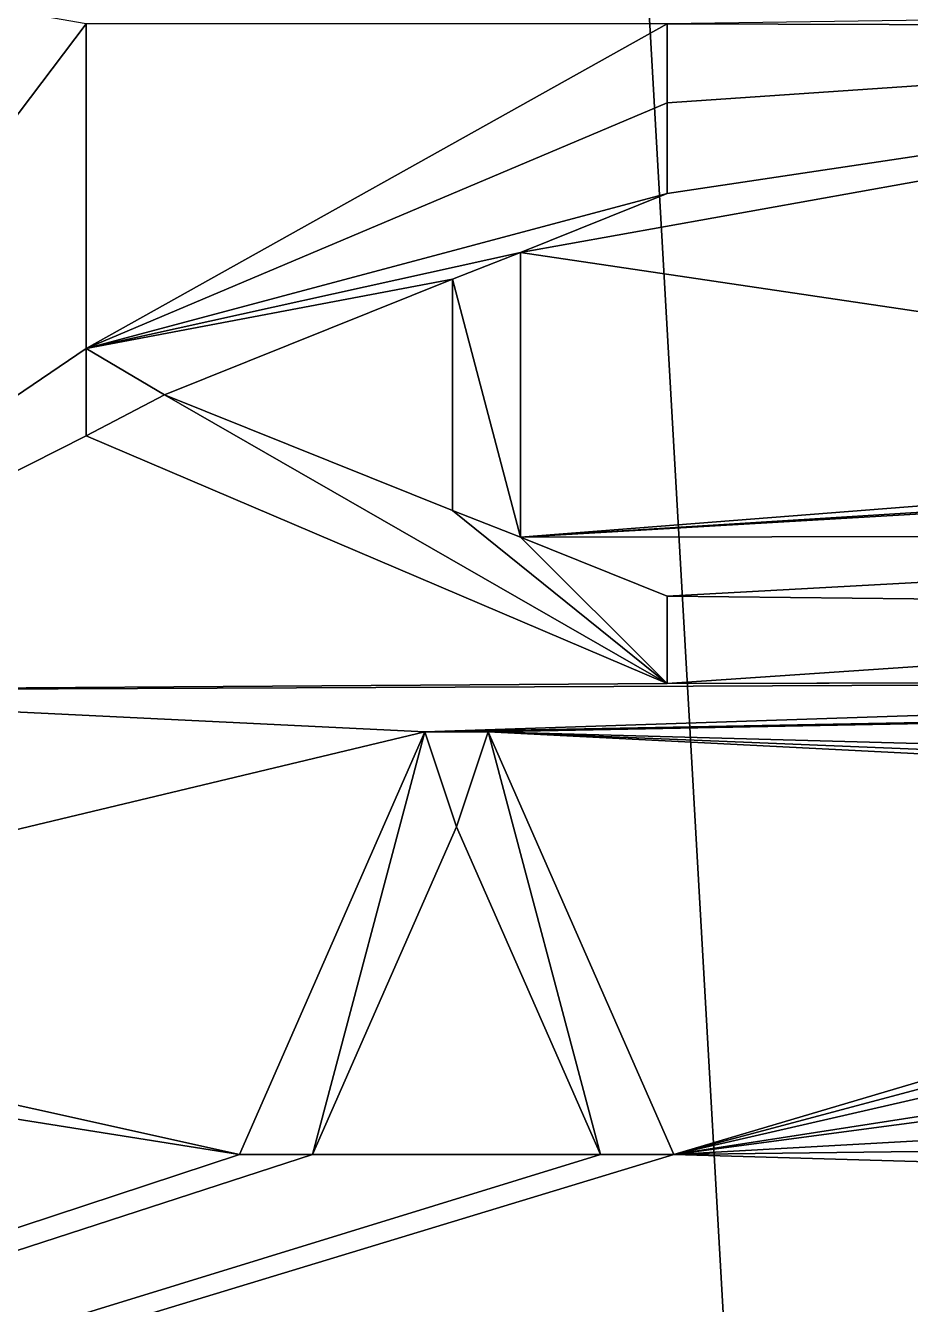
# Model space of a CAD drawing. Header units: millimetres. Extents: x -228 to 228, y -204 to 237.
# Drawn here: x -31.412 to -29.355, y 16.61 to 19.583 of the extents above; entities that cross this region are included whole.
import ezdxf

# ---------------------------------------------------------------- set-up
doc = ezdxf.new("R2010")
doc.units = ezdxf.units.MM
doc.header["$LTSCALE"] = 127.314815
for name, color, linetype in [('4337', 7, 'CONTINUOUS'), ('4338', 7, 'CONTINUOUS'), ('4639', 7, 'CONTINUOUS'), ('4640', 7, 'CONTINUOUS'), ('4646', 7, 'CONTINUOUS'), ('4680', 7, 'CONTINUOUS'), ('4681', 7, 'CONTINUOUS'), ('4682', 7, 'CONTINUOUS'), ('4683', 7, 'CONTINUOUS'), ('4684', 7, 'CONTINUOUS'), ('4685', 7, 'CONTINUOUS'), ('4686', 7, 'CONTINUOUS'), ('4687', 7, 'CONTINUOUS'), ('4688', 7, 'CONTINUOUS'), ('4689', 7, 'CONTINUOUS'), ('4690', 7, 'CONTINUOUS'), ('4691', 7, 'CONTINUOUS'), ('4692', 7, 'CONTINUOUS'), ('4693', 7, 'CONTINUOUS'), ('4694', 7, 'CONTINUOUS'), ('4695', 7, 'CONTINUOUS'), ('4696', 7, 'CONTINUOUS'), ('4697', 7, 'CONTINUOUS'), ('6193', 7, 'CONTINUOUS'), ('6301', 7, 'CONTINUOUS'), ('6310', 7, 'CONTINUOUS')]:
    doc.layers.add(name, color=color, linetype=linetype)

msp = doc.modelspace()

# ---------------------------------------------------------------- linework, layer by layer
at = {"layer": '4337', "color": 6, "linetype": 'Continuous'}
for points in [[(-30.5255, 29.5033, 1038.99), (-29.3001, 38.5788, 1038.99), (-29, 2.7124, 1038.99), (-30.5255, 29.5033, 1038.99)], [(-32.5562, 27.9678, 1038.99), (-30.5255, 29.5033, 1038.99), (-44.663, 2.7124, 1038.99), (-32.5562, 27.9678, 1038.99)], [(-44.663, 2.7124, 1038.99), (-30.5255, 29.5033, 1038.99), (-29, 2.7124, 1038.99), (-44.663, 2.7124, 1038.99)]]:
    msp.add_3dface(points, dxfattribs=at)
at = {"layer": '4338', "color": 6, "linetype": 'Continuous'}
for points in [[(-30.06, 30.2289, 1040.99), (-19.925, 19.3605, 1040.99), (-21.983, 30.1516, 1040.99), (-30.06, 30.2289, 1040.99)], [(-32.4448, 19.7917, 1040.99), (-32.4426, 18.0362, 1040.99), (-31.2707, 19.5869, 1040.99), (-32.4448, 19.7917, 1040.99)], [(-26.479, 19.635, 1040.99), (-29.9207, 19.5869, 1040.99), (-27.3407, 19.5788, 1040.99), (-26.479, 19.635, 1040.99)], [(-32.4426, 18.0362, 1040.99), (-31.2707, 18.8326, 1040.99), (-31.2707, 19.5869, 1040.99), (-32.4426, 18.0362, 1040.99)], [(-31.2707, 18.8326, 1040.99), (-29.9207, 19.4032, 1040.99), (-29.9207, 19.5869, 1040.99), (-31.2707, 18.8326, 1040.99)], [(-31.2707, 18.8326, 1040.99), (-29.9207, 19.5869, 1040.99), (-31.2707, 19.5869, 1040.99), (-31.2707, 18.8326, 1040.99)], [(-29.9207, 19.1923, 1040.99), (-30.2611, 19.055, 1040.99), (-27.3407, 19.5788, 1040.99), (-29.9207, 19.1923, 1040.99)], [(-27.3407, 19.5788, 1040.99), (-30.2611, 19.055, 1040.99), (-27.3407, 18.6225, 1040.99), (-27.3407, 19.5788, 1040.99)], [(-29.9207, 19.5869, 1040.99), (-29.9207, 19.4032, 1040.99), (-27.3407, 19.5788, 1040.99), (-29.9207, 19.5869, 1040.99)], [(-29.9207, 19.4032, 1040.99), (-29.9207, 19.1923, 1040.99), (-27.3407, 19.5788, 1040.99), (-29.9207, 19.4032, 1040.99)], [(-30.2611, 19.055, 1040.99), (-30.2611, 18.3936, 1040.99), (-27.3407, 18.6225, 1040.99), (-30.2611, 19.055, 1040.99)], [(-30.4197, 18.4554, 1040.99), (-30.4197, 18.9931, 1040.99), (-31.0889, 18.7243, 1040.99), (-30.4197, 18.4554, 1040.99)], [(-31.2707, 18.8326, 1040.99), (-32.4426, 18.0362, 1040.99), (-31.2707, 18.6295, 1040.99), (-31.2707, 18.8326, 1040.99)], [(-32.4426, 18.0362, 1040.99), (-29.9207, 18.0532, 1040.99), (-31.2707, 18.6295, 1040.99), (-32.4426, 18.0362, 1040.99)], [(-30.2611, 18.3936, 1040.99), (-27.3407, 18.3975, 1040.99), (-26.3354, 18.6225, 1040.99), (-30.2611, 18.3936, 1040.99)], [(-30.2611, 18.3936, 1040.99), (-26.3354, 18.6225, 1040.99), (-26.5939, 18.6225, 1040.99), (-30.2611, 18.3936, 1040.99)], [(-27.3407, 18.6225, 1040.99), (-30.2611, 18.3936, 1040.99), (-26.5939, 18.6225, 1040.99), (-27.3407, 18.6225, 1040.99)], [(-30.2611, 18.3936, 1040.99), (-29.9207, 18.2562, 1040.99), (-27.3407, 18.3975, 1040.99), (-30.2611, 18.3936, 1040.99)], [(-27.3407, 18.3975, 1040.99), (-29.9207, 18.2562, 1040.99), (-27.3407, 18.2288, 1040.99), (-27.3407, 18.3975, 1040.99)], [(-29.9207, 18.2562, 1040.99), (-29.9207, 18.0532, 1040.99), (-27.3407, 18.2288, 1040.99), (-29.9207, 18.2562, 1040.99)], [(-27.3407, 18.2288, 1040.99), (-29.9207, 18.0532, 1040.99), (-27.1396, 18.06, 1040.99), (-27.3407, 18.2288, 1040.99)], [(-30.4835, 17.941, 1040.99), (-30.3365, 17.941, 1040.99), (-20.9561, 18.1201, 1040.99), (-30.4835, 17.941, 1040.99)], [(-26.9098, 18.06, 1040.99), (-30.4835, 17.941, 1040.99), (-20.9561, 18.1201, 1040.99), (-26.9098, 18.06, 1040.99)], [(-30.3365, 17.941, 1040.99), (-26.4215, 17.835, 1040.99), (-20.9561, 18.1201, 1040.99), (-30.3365, 17.941, 1040.99)], [(-32.4426, 18.0362, 1040.99), (-30.4835, 17.941, 1040.99), (-26.9098, 18.06, 1040.99), (-32.4426, 18.0362, 1040.99)], [(-29.9207, 18.0532, 1040.99), (-32.4426, 18.0362, 1040.99), (-26.9098, 18.06, 1040.99), (-29.9207, 18.0532, 1040.99)], [(-27.1396, 18.06, 1040.99), (-29.9207, 18.0532, 1040.99), (-26.9098, 18.06, 1040.99), (-27.1396, 18.06, 1040.99)], [(-32.4426, 18.0362, 1040.99), (-32.8197, 17.3817, 1040.99), (-30.4835, 17.941, 1040.99), (-32.4426, 18.0362, 1040.99)], [(-30.4835, 17.941, 1040.99), (-32.8197, 17.3817, 1040.99), (-30.9148, 16.9585, 1040.99), (-30.4835, 17.941, 1040.99)], [(-30.3365, 17.941, 1040.99), (-29.9052, 16.9585, 1040.99), (-27.1396, 17.7788, 1040.99), (-30.3365, 17.941, 1040.99)], [(-26.4215, 17.835, 1040.99), (-30.3365, 17.941, 1040.99), (-27.0247, 17.8069, 1040.99), (-26.4215, 17.835, 1040.99)], [(-27.0247, 17.8069, 1040.99), (-30.3365, 17.941, 1040.99), (-27.1396, 17.7788, 1040.99), (-27.0247, 17.8069, 1040.99)], [(-27.1396, 17.7788, 1040.99), (-29.9052, 16.9585, 1040.99), (-27.2545, 17.6663, 1040.99), (-27.1396, 17.7788, 1040.99)], [(-30.41, 17.7205, 1040.99), (-30.7446, 16.9585, 1040.99), (-30.0754, 16.9585, 1040.99), (-30.41, 17.7205, 1040.99)], [(-27.2545, 17.6663, 1040.99), (-29.9052, 16.9585, 1040.99), (-27.312, 17.5538, 1040.99), (-27.2545, 17.6663, 1040.99)], [(-27.312, 17.5538, 1040.99), (-29.9052, 16.9585, 1040.99), (-27.3407, 17.3569, 1040.99), (-27.312, 17.5538, 1040.99)], [(-20.9378, 17.459, 1040.99), (-26.3066, 16.8225, 1040.99), (-42.7955, 13.0402, 1040.99), (-20.9378, 17.459, 1040.99)], [(-24.5646, 11.8233, 1040.99), (-20.9378, 17.459, 1040.99), (-42.7955, 13.0402, 1040.99), (-24.5646, 11.8233, 1040.99)], [(-30.9148, 16.9585, 1040.99), (-33.5751, 17.3814, 1040.99), (-42.7955, 13.0402, 1040.99), (-30.9148, 16.9585, 1040.99)], [(-32.8197, 17.3817, 1040.99), (-33.5751, 17.3814, 1040.99), (-30.9148, 16.9585, 1040.99), (-32.8197, 17.3817, 1040.99)], [(-27.3407, 17.3569, 1040.99), (-29.9052, 16.9585, 1040.99), (-27.3407, 17.3007, 1040.99), (-27.3407, 17.3569, 1040.99)], [(-27.3407, 17.3007, 1040.99), (-29.9052, 16.9585, 1040.99), (-27.312, 17.1038, 1040.99), (-27.3407, 17.3007, 1040.99)], [(-27.312, 17.1038, 1040.99), (-29.9052, 16.9585, 1040.99), (-27.2545, 16.9913, 1040.99), (-27.312, 17.1038, 1040.99)], [(-27.2545, 16.9913, 1040.99), (-29.9052, 16.9585, 1040.99), (-27.1396, 16.8788, 1040.99), (-27.2545, 16.9913, 1040.99)], [(-29.9052, 16.9585, 1040.99), (-30.0754, 16.9585, 1040.99), (-42.7955, 13.0402, 1040.99), (-29.9052, 16.9585, 1040.99)], [(-27.1396, 16.8788, 1040.99), (-29.9052, 16.9585, 1040.99), (-42.7955, 13.0402, 1040.99), (-27.1396, 16.8788, 1040.99)], [(-30.7446, 16.9585, 1040.99), (-30.9148, 16.9585, 1040.99), (-42.7955, 13.0402, 1040.99), (-30.7446, 16.9585, 1040.99)], [(-30.0754, 16.9585, 1040.99), (-30.7446, 16.9585, 1040.99), (-42.7955, 13.0402, 1040.99), (-30.0754, 16.9585, 1040.99)], [(-27.0247, 16.8507, 1040.99), (-27.1396, 16.8788, 1040.99), (-42.7955, 13.0402, 1040.99), (-27.0247, 16.8507, 1040.99)], [(-26.3066, 16.8225, 1040.99), (-27.0247, 16.8507, 1040.99), (-42.7955, 13.0402, 1040.99), (-26.3066, 16.8225, 1040.99)]]:
    msp.add_3dface(points, dxfattribs=at)
at = {"layer": '4639', "color": 6, "linetype": 'Continuous'}
msp.add_3dface([(-19.925, 19.3605, 1040.99), (-30.06, 30.2289, 1040.99), (-21.8981, 21.1981, 1051.862), (-19.925, 19.3605, 1040.99)], dxfattribs=at)
at = {"layer": '4640', "color": 6, "linetype": 'Continuous'}
for points in [[(-25.814, 23.5727, 1050.49), (-30.6636, 28.6466, 1045.5393), (-20.7914, 18.1245, 1048.0645), (-25.814, 23.5727, 1050.49)], [(-30.6636, 28.6466, 1045.5393), (-26.1343, 23.6756, 1041.09), (-20.7914, 18.1245, 1048.0645), (-30.6636, 28.6466, 1045.5393)]]:
    msp.add_3dface(points, dxfattribs=at)
at = {"layer": '4646', "color": 6, "linetype": 'Continuous'}
for points in [[(-29.9207, 19.4032, 1041.09), (-31.2707, 18.8326, 1041.09), (-29.9207, 19.1923, 1041.09), (-29.9207, 19.4032, 1041.09)], [(-29.9207, 19.1923, 1041.09), (-31.2707, 18.8326, 1041.09), (-30.2611, 19.055, 1041.09), (-29.9207, 19.1923, 1041.09)], [(-30.2611, 19.055, 1041.09), (-31.2707, 18.8326, 1041.09), (-30.4197, 18.9931, 1041.09), (-30.2611, 19.055, 1041.09)], [(-30.2611, 18.3936, 1041.09), (-30.2611, 19.055, 1041.09), (-30.4197, 18.9931, 1041.09), (-30.2611, 18.3936, 1041.09)], [(-30.4197, 18.9931, 1041.09), (-31.2707, 18.8326, 1041.09), (-31.0889, 18.7243, 1041.09), (-30.4197, 18.9931, 1041.09)], [(-30.2611, 18.3936, 1041.09), (-30.4197, 18.9931, 1041.09), (-30.4197, 18.4554, 1041.09), (-30.2611, 18.3936, 1041.09)], [(-31.2707, 18.8326, 1041.09), (-31.2707, 18.6295, 1041.09), (-31.0889, 18.7243, 1041.09), (-31.2707, 18.8326, 1041.09)], [(-31.2707, 18.6295, 1041.09), (-29.9207, 18.0532, 1041.09), (-31.0889, 18.7243, 1041.09), (-31.2707, 18.6295, 1041.09)], [(-31.0889, 18.7243, 1041.09), (-29.9207, 18.0532, 1041.09), (-30.4197, 18.4554, 1041.09), (-31.0889, 18.7243, 1041.09)], [(-29.9207, 18.0532, 1041.09), (-30.2611, 18.3936, 1041.09), (-30.4197, 18.4554, 1041.09), (-29.9207, 18.0532, 1041.09)], [(-30.2611, 18.3936, 1041.09), (-29.9207, 18.0532, 1041.09), (-29.9207, 18.2562, 1041.09), (-30.2611, 18.3936, 1041.09)], [(-30.9148, 16.9585, 1041.09), (-30.7446, 16.9585, 1041.09), (-30.4835, 17.941, 1041.09), (-30.9148, 16.9585, 1041.09)], [(-30.7446, 16.9585, 1041.09), (-30.41, 17.7205, 1041.09), (-30.4835, 17.941, 1041.09), (-30.7446, 16.9585, 1041.09)], [(-30.4835, 17.941, 1041.09), (-30.41, 17.7205, 1041.09), (-30.3365, 17.941, 1041.09), (-30.4835, 17.941, 1041.09)], [(-30.41, 17.7205, 1041.09), (-30.0754, 16.9585, 1041.09), (-30.3365, 17.941, 1041.09), (-30.41, 17.7205, 1041.09)], [(-30.0754, 16.9585, 1041.09), (-29.9052, 16.9585, 1041.09), (-30.3365, 17.941, 1041.09), (-30.0754, 16.9585, 1041.09)]]:
    msp.add_3dface(points, dxfattribs=at)
at = {"layer": '4680', "color": 6, "linetype": 'Continuous'}
for points in [[(-29.9052, 16.9585, 1040.99), (-30.3365, 17.941, 1040.99), (-29.9052, 16.9585, 1041.09), (-29.9052, 16.9585, 1040.99)], [(-29.9052, 16.9585, 1041.09), (-30.3365, 17.941, 1040.99), (-30.3365, 17.941, 1041.09), (-29.9052, 16.9585, 1041.09)]]:
    msp.add_3dface(points, dxfattribs=at)
at = {"layer": '4681', "color": 6, "linetype": 'Continuous'}
for points in [[(-30.3365, 17.941, 1040.99), (-30.4835, 17.941, 1040.99), (-30.3365, 17.941, 1041.09), (-30.3365, 17.941, 1040.99)], [(-30.4835, 17.941, 1040.99), (-30.4835, 17.941, 1041.09), (-30.3365, 17.941, 1041.09), (-30.4835, 17.941, 1040.99)]]:
    msp.add_3dface(points, dxfattribs=at)
at = {"layer": '4682', "color": 6, "linetype": 'Continuous'}
for points in [[(-30.4835, 17.941, 1040.99), (-30.9148, 16.9585, 1040.99), (-30.4835, 17.941, 1041.09), (-30.4835, 17.941, 1040.99)], [(-30.9148, 16.9585, 1040.99), (-30.9148, 16.9585, 1041.09), (-30.4835, 17.941, 1041.09), (-30.9148, 16.9585, 1040.99)]]:
    msp.add_3dface(points, dxfattribs=at)
at = {"layer": '4683', "color": 6, "linetype": 'Continuous'}
for points in [[(-30.9148, 16.9585, 1040.99), (-30.7446, 16.9585, 1040.99), (-30.9148, 16.9585, 1041.09), (-30.9148, 16.9585, 1040.99)], [(-30.7446, 16.9585, 1040.99), (-30.7446, 16.9585, 1041.09), (-30.9148, 16.9585, 1041.09), (-30.7446, 16.9585, 1040.99)]]:
    msp.add_3dface(points, dxfattribs=at)
at = {"layer": '4684', "color": 6, "linetype": 'Continuous'}
for points in [[(-30.7446, 16.9585, 1040.99), (-30.41, 17.7205, 1040.99), (-30.7446, 16.9585, 1041.09), (-30.7446, 16.9585, 1040.99)], [(-30.41, 17.7205, 1040.99), (-30.41, 17.7205, 1041.09), (-30.7446, 16.9585, 1041.09), (-30.41, 17.7205, 1040.99)]]:
    msp.add_3dface(points, dxfattribs=at)
at = {"layer": '4685', "color": 6, "linetype": 'Continuous'}
for points in [[(-30.41, 17.7205, 1040.99), (-30.0754, 16.9585, 1040.99), (-30.41, 17.7205, 1041.09), (-30.41, 17.7205, 1040.99)], [(-30.0754, 16.9585, 1040.99), (-30.0754, 16.9585, 1041.09), (-30.41, 17.7205, 1041.09), (-30.0754, 16.9585, 1040.99)]]:
    msp.add_3dface(points, dxfattribs=at)
at = {"layer": '4686', "color": 6, "linetype": 'Continuous'}
for points in [[(-30.0754, 16.9585, 1040.99), (-29.9052, 16.9585, 1040.99), (-30.0754, 16.9585, 1041.09), (-30.0754, 16.9585, 1040.99)], [(-29.9052, 16.9585, 1040.99), (-29.9052, 16.9585, 1041.09), (-30.0754, 16.9585, 1041.09), (-29.9052, 16.9585, 1040.99)]]:
    msp.add_3dface(points, dxfattribs=at)
at = {"layer": '4687', "color": 6, "linetype": 'Continuous'}
for points in [[(-29.9207, 18.0532, 1040.99), (-29.9207, 18.2562, 1040.99), (-29.9207, 18.0532, 1041.09), (-29.9207, 18.0532, 1040.99)], [(-29.9207, 18.0532, 1041.09), (-29.9207, 18.2562, 1040.99), (-29.9207, 18.2562, 1041.09), (-29.9207, 18.0532, 1041.09)]]:
    msp.add_3dface(points, dxfattribs=at)
at = {"layer": '4688', "color": 6, "linetype": 'Continuous'}
for points in [[(-29.9207, 18.2562, 1040.99), (-30.2611, 18.3936, 1040.99), (-29.9207, 18.2562, 1041.09), (-29.9207, 18.2562, 1040.99)], [(-30.2611, 18.3936, 1040.99), (-30.2611, 18.3936, 1041.09), (-29.9207, 18.2562, 1041.09), (-30.2611, 18.3936, 1040.99)]]:
    msp.add_3dface(points, dxfattribs=at)
at = {"layer": '4689', "color": 6, "linetype": 'Continuous'}
for points in [[(-30.2611, 18.3936, 1040.99), (-30.2611, 19.055, 1040.99), (-30.2611, 18.3936, 1041.09), (-30.2611, 18.3936, 1040.99)], [(-30.2611, 19.055, 1040.99), (-30.2611, 19.055, 1041.09), (-30.2611, 18.3936, 1041.09), (-30.2611, 19.055, 1040.99)]]:
    msp.add_3dface(points, dxfattribs=at)
at = {"layer": '4690', "color": 6, "linetype": 'Continuous'}
for points in [[(-30.2611, 19.055, 1040.99), (-29.9207, 19.1923, 1040.99), (-30.2611, 19.055, 1041.09), (-30.2611, 19.055, 1040.99)], [(-29.9207, 19.1923, 1040.99), (-29.9207, 19.1923, 1041.09), (-30.2611, 19.055, 1041.09), (-29.9207, 19.1923, 1040.99)]]:
    msp.add_3dface(points, dxfattribs=at)
at = {"layer": '4691', "color": 6, "linetype": 'Continuous'}
for points in [[(-29.9207, 19.1923, 1040.99), (-29.9207, 19.4032, 1040.99), (-29.9207, 19.1923, 1041.09), (-29.9207, 19.1923, 1040.99)], [(-29.9207, 19.4032, 1040.99), (-29.9207, 19.4032, 1041.09), (-29.9207, 19.1923, 1041.09), (-29.9207, 19.4032, 1040.99)]]:
    msp.add_3dface(points, dxfattribs=at)
at = {"layer": '4692', "color": 6, "linetype": 'Continuous'}
for points in [[(-29.9207, 19.4032, 1040.99), (-31.2707, 18.8326, 1040.99), (-29.9207, 19.4032, 1041.09), (-29.9207, 19.4032, 1040.99)], [(-31.2707, 18.8326, 1040.99), (-31.2707, 18.8326, 1041.09), (-29.9207, 19.4032, 1041.09), (-31.2707, 18.8326, 1040.99)]]:
    msp.add_3dface(points, dxfattribs=at)
at = {"layer": '4693', "color": 6, "linetype": 'Continuous'}
for points in [[(-31.2707, 18.8326, 1040.99), (-31.2707, 18.6295, 1040.99), (-31.2707, 18.8326, 1041.09), (-31.2707, 18.8326, 1040.99)], [(-31.2707, 18.6295, 1040.99), (-31.2707, 18.6295, 1041.09), (-31.2707, 18.8326, 1041.09), (-31.2707, 18.6295, 1040.99)]]:
    msp.add_3dface(points, dxfattribs=at)
at = {"layer": '4694', "color": 6, "linetype": 'Continuous'}
for points in [[(-31.2707, 18.6295, 1040.99), (-29.9207, 18.0532, 1040.99), (-31.2707, 18.6295, 1041.09), (-31.2707, 18.6295, 1040.99)], [(-29.9207, 18.0532, 1040.99), (-29.9207, 18.0532, 1041.09), (-31.2707, 18.6295, 1041.09), (-29.9207, 18.0532, 1040.99)]]:
    msp.add_3dface(points, dxfattribs=at)
at = {"layer": '4695', "color": 6, "linetype": 'Continuous'}
for points in [[(-30.4197, 18.9931, 1040.99), (-30.4197, 18.4554, 1040.99), (-30.4197, 18.9931, 1041.09), (-30.4197, 18.9931, 1040.99)], [(-30.4197, 18.9931, 1041.09), (-30.4197, 18.4554, 1040.99), (-30.4197, 18.4554, 1041.09), (-30.4197, 18.9931, 1041.09)]]:
    msp.add_3dface(points, dxfattribs=at)
at = {"layer": '4696', "color": 6, "linetype": 'Continuous'}
for points in [[(-30.4197, 18.4554, 1040.99), (-31.0889, 18.7243, 1040.99), (-30.4197, 18.4554, 1041.09), (-30.4197, 18.4554, 1040.99)], [(-31.0889, 18.7243, 1040.99), (-31.0889, 18.7243, 1041.09), (-30.4197, 18.4554, 1041.09), (-31.0889, 18.7243, 1040.99)]]:
    msp.add_3dface(points, dxfattribs=at)
at = {"layer": '4697', "color": 6, "linetype": 'Continuous'}
for points in [[(-31.0889, 18.7243, 1040.99), (-30.4197, 18.9931, 1040.99), (-31.0889, 18.7243, 1041.09), (-31.0889, 18.7243, 1040.99)], [(-30.4197, 18.9931, 1040.99), (-30.4197, 18.9931, 1041.09), (-31.0889, 18.7243, 1041.09), (-30.4197, 18.9931, 1040.99)]]:
    msp.add_3dface(points, dxfattribs=at)
at = {"layer": '6193', "color": 6, "linetype": 'Continuous'}
for points in [[(-31.1765, 11.6719, 1036.5104), (-26.691, 16.7285, 1036.99), (-27.5415, 18.6996, 1036.5104), (-31.1765, 11.6719, 1036.5104)], [(-28.8207, 12.7129, 1036.99), (-26.691, 16.7285, 1036.99), (-31.1765, 11.6719, 1036.5104), (-28.8207, 12.7129, 1036.99)]]:
    msp.add_3dface(points, dxfattribs=at)
at = {"layer": '6301', "color": 6, "linetype": 'Continuous'}
for points in [[(-31.319, 11.89, 1030.49), (-27.6865, 18.8601, 1030.49), (-30.5944, 9.5847, 1030.49), (-31.319, 11.89, 1030.49)], [(-27.6865, 18.8601, 1030.49), (-30.4269, 3.75, 1030.49), (-30.5944, 9.5847, 1030.49), (-27.6865, 18.8601, 1030.49)], [(-30.4269, 3.75, 1030.49), (-27.6865, 18.8601, 1030.49), (-28.2325, 11.9492, 1030.49), (-30.4269, 3.75, 1030.49)]]:
    msp.add_3dface(points, dxfattribs=at)
at = {"layer": '6310', "color": 6, "linetype": 'Continuous'}
for points in [[(-27.5415, 18.6996, 1036.5104), (-27.6865, 18.8601, 1030.49), (-31.319, 11.89, 1030.49), (-27.5415, 18.6996, 1036.5104)], [(-27.5415, 18.6996, 1036.5104), (-31.319, 11.89, 1030.49), (-31.2458, 11.7818, 1033.5468), (-27.5415, 18.6996, 1036.5104)], [(-31.1765, 11.6719, 1036.5104), (-27.5415, 18.6996, 1036.5104), (-31.2458, 11.7818, 1033.5468), (-31.1765, 11.6719, 1036.5104)]]:
    msp.add_3dface(points, dxfattribs=at)

doc.saveas('drawing.dxf')
